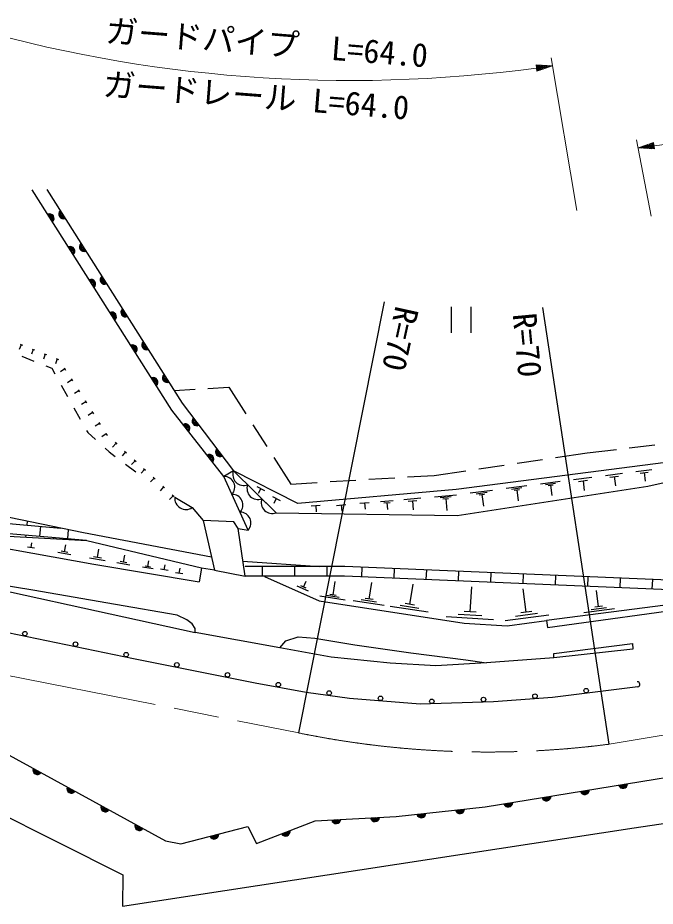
# Model space of a CAD drawing. Units: millimetres, scale not verified. Extents: x 40000 to 680000, y 20000 to 380000.
# Drawn here: x 290053 to 339361, y 264932 to 333669 of the extents above; entities that cross this region are included whole.
import ezdxf
from ezdxf.enums import TextEntityAlignment as Align

# ---------------------------------------------------------------- set-up
doc = ezdxf.new("R2010")
doc.units = ezdxf.units.MM
doc.header["$LTSCALE"] = 1000
doc.linetypes.add('CHAIN', pattern=[18.5, 12, -1.5, 3.5, -1.5])
for name, color, linetype, lineweight in [('M-BGD', 7, 'Continuous', 25), ('M-BMK', 2, 'CHAIN', 13), ('M-BMK-SRVR', 3, 'Continuous', 25), ('M-STR-HTXT', 7, 'Continuous', 13)]:
    doc.layers.add(name, color=color, linetype=linetype, lineweight=lineweight)
doc.styles.add('ＭＳ ゴシック', font='')
doc.styles.get('ＭＳ ゴシック').set_extended_font_data('MS Gothic')

msp = doc.modelspace()

# ---------------------------------------------------------------- linework, layer by layer
at = {"layer": 'M-BGD'}
for p, q in [((323588, 311300), (323588, 309300)), ((325088, 311300), (325088, 309300)), ((290319, 308370), (290173, 307998)), ((290226, 308407), (290412, 308334)), ((291250, 308006), (291104, 307633)), ((291157, 308042), (291343, 307969)), ((290374, 307483), (291302, 307112)), ((292181, 307641), (292035, 307269)), ((292088, 307678), (292274, 307605)), ((293112, 307277), (292967, 306904)), ((293019, 307313), (293205, 307240)), ((292231, 306741), (292678, 306563)), ((293648, 306581), (293755, 306412)), ((292678, 306563), (292932, 306110)), ((293701, 306497), (293364, 306282)), ((293421, 305238), (293910, 304366)), ((294237, 305652), (293900, 305438)), ((294184, 305737), (294291, 305568)), ((294774, 304808), (294436, 304594)), ((294720, 304893), (294827, 304724)), ((302144, 304842), (303767, 304934)), ((304765, 304991), (306387, 305083)), ((306387, 305083), (307700, 303026)), ((295310, 303964), (294972, 303750)), ((295256, 304049), (295363, 303880)), ((294399, 303494), (294888, 302621)), ((295792, 303205), (295900, 303036)), ((295846, 303120), (295508, 302906)), ((296382, 302276), (296045, 302062)), ((296329, 302360), (296436, 302192)), ((308238, 302183), (309313, 300497)), ((295378, 301749), (295470, 301584)), ((295470, 301584), (296069, 301038)), ((296892, 301473), (296555, 301259)), ((296865, 301516), (296920, 301430)), ((296920, 301430), (296991, 301364)), ((297654, 300755), (297384, 300460)), ((297581, 300823), (297728, 300687)), ((337346, 300389), (339331, 300628)), ((296807, 300363), (297110, 300087)), ((297110, 300087), (297583, 299734)), ((298390, 300078), (298120, 299784)), ((298317, 300146), (298464, 300011)), ((331642, 299638), (334097, 299998)), ((334097, 299998), (336353, 300270)), ((298384, 299135), (299185, 298536)), ((299127, 299402), (298856, 299107)), ((299053, 299469), (299200, 299334)), ((309851, 299654), (311164, 297598)), ((325706, 298768), (327685, 299058)), ((328674, 299203), (330653, 299493)), ((299863, 298725), (299593, 298430)), ((299790, 298793), (299937, 298657)), ((306735, 298625), (305998, 298174)), ((306735, 298625), (310038, 295370)), ((322262, 298263), (324716, 298623)), ((335502, 298259), (336831, 298431)), ((337867, 298565), (339106, 298725)), ((338198, 298440), (338818, 298520)), ((338508, 298480), (338593, 297819)), ((300599, 298048), (300329, 297754)), ((300526, 298116), (300673, 297981)), ((311164, 297598), (313219, 297721)), ((314217, 297781), (316214, 297900)), ((317212, 297960), (319208, 298080)), ((320207, 298140), (322262, 298263)), ((330484, 297610), (332002, 297807)), ((330877, 297558), (331636, 297656)), ((333042, 297941), (334464, 298125)), ((333422, 297797), (334133, 297889)), ((333777, 297843), (333876, 297085)), ((335857, 298125), (336521, 298211)), ((336189, 298168), (336281, 297459)), ((301336, 297372), (301065, 297077)), ((301262, 297439), (301409, 297304)), ((308553, 297396), (309140, 297097)), ((308846, 297247), (308646, 296855)), ((325056, 296908), (326779, 297131)), ((325502, 296849), (326364, 296960)), ((327823, 297266), (329442, 297475)), ((328242, 297210), (329051, 297315)), ((328458, 297129), (328863, 297181)), ((328661, 297155), (328772, 296292)), ((331079, 297481), (331459, 297530)), ((331269, 297506), (331374, 296696)), ((302072, 296695), (301801, 296401)), ((301999, 296763), (302146, 296627)), ((309756, 296632), (310342, 296333)), ((310049, 296482), (309849, 296091)), ((318099, 296245), (319083, 296333)), ((319923, 296408), (321220, 296523)), ((320263, 296264), (320911, 296321)), ((320587, 296293), (320649, 295601)), ((322282, 296618), (323983, 296770)), ((322717, 296543), (323568, 296619)), ((322940, 296448), (323365, 296486)), ((323153, 296467), (323234, 295560)), ((325732, 296762), (326163, 296818)), ((325948, 296790), (326066, 295871)), ((312739, 295899), (313455, 295963)), ((313097, 295931), (313139, 295453)), ((314710, 295942), (315425, 296006)), ((315067, 295974), (315110, 295497)), ((316523, 296104), (317238, 296168)), ((316880, 296136), (316923, 295659)), ((318357, 296135), (318849, 296179)), ((318603, 296157), (318650, 295632)), ((278048, 295524), (293380, 294179)), ((281013, 294511), (295364, 293252)), ((290768, 294722), (290741, 294410)), ((291812, 294316), (291746, 293569)), ((292888, 294281), (292883, 294222)), ((290675, 293663), (290658, 293461)), ((293948, 294061), (293888, 293381)), ((291082, 292675), (291147, 293036)), ((292817, 293475), (292805, 293340)), ((293673, 292346), (293771, 292888)), ((294959, 293287), (294953, 293220)), ((291353, 292626), (290811, 292724)), ((294157, 292118), (293139, 292302)), ((293927, 292300), (293418, 292392)), ((296227, 291912), (296335, 292560)), ((296807, 291648), (295592, 291852)), ((296531, 291861), (295923, 291963)), ((298722, 291327), (297708, 291497)), ((298491, 291505), (297984, 291590)), ((298238, 291547), (298328, 292088)), ((300125, 291205), (300199, 291645)), ((313424, 291187), (307469, 291601)), ((300519, 291026), (299695, 291164)), ((300331, 291170), (299919, 291240)), ((301678, 290911), (301097, 291008)), ((301388, 290959), (301453, 291347)), ((302538, 290688), (302603, 291075)), ((304263, 291092), (304085, 290023)), ((305261, 290926), (304263, 291092)), ((315353, 291212), (307638, 291212)), ((308988, 290462), (308988, 291212)), ((311488, 290462), (311488, 291212)), ((313988, 290462), (313988, 291212)), ((340417, 290169), (315353, 291212)), ((316657, 290407), (316688, 291157)), ((319155, 290303), (319186, 291053)), ((321652, 290199), (321684, 290949)), ((324150, 290095), (324181, 290845)), ((302829, 290639), (302247, 290736)), ((315337, 290462), (307638, 290462)), ((312157, 289624), (312362, 290085)), ((340457, 289417), (315337, 290462)), ((326648, 289991), (326679, 290741)), ((329146, 289887), (329177, 290637)), ((331644, 289783), (331675, 290533)), ((334142, 289679), (334173, 290429)), ((336639, 289576), (336671, 290325)), ((339137, 289472), (339168, 290221)), ((312538, 289317), (311674, 289701)), ((312373, 289528), (311941, 289721)), ((314444, 289021), (314605, 290065)), ((317233, 288698), (317430, 289977)), ((320385, 288285), (320625, 289844)), ((325042, 287699), (325167, 289653)), ((329383, 287684), (329145, 289493)), ((315383, 288609), (313425, 288910)), ((314913, 288815), (313934, 288966)), ((314689, 288983), (314199, 289059)), ((317533, 288652), (316934, 288744)), ((334982, 288101), (334816, 289356)), ((318383, 288194), (315985, 288563)), ((317808, 288446), (316609, 288631)), ((321787, 287671), (318864, 288120)), ((321086, 287978), (319624, 288203)), ((320751, 288229), (320020, 288341)), ((343540, 288674), (330963, 287028)), ((335590, 288022), (334414, 287867)), ((335276, 288140), (334687, 288063)), ((326842, 287093), (323179, 287328)), ((325942, 287396), (324110, 287514)), ((325500, 287670), (324584, 287729)), ((331139, 287455), (327746, 287008)), ((330261, 287569), (328565, 287346)), ((329807, 287740), (328959, 287628)), ((336199, 287943), (333847, 287633)), ((310311, 284925), (303764, 286113))]:
    msp.add_line(p, q, dxfattribs=at)
for points in [[(305998, 298174), (301970, 303319), (291169, 320358)], [(292298, 320382), (302778, 303842), (306735, 298625)], [(352764, 301376), (348581, 300354), (323961, 297170), (311722, 296077), (306735, 298625)], [(308543, 296843), (310038, 295370), (324032, 295150), (338778, 297443), (348795, 299665), (350577, 299950), (352936, 300121)], [(307091, 294146), (307875, 294039), (305998, 298174)], [(305028, 291942), (295138, 293813), (288626, 295168), (286297, 295548), (282020, 295928), (277956, 296285)], [(302196, 296582), (303550, 295774), (304382, 294764)], [(71119, 285875), (122259, 289679), (167825, 293339), (181459, 294451), (190178, 294882), (199183, 294953), (213104, 293769), (222684, 292155), (250400, 286683), (274367, 281911), (284234, 279436), (301474, 269982), (302658, 269766), (307860, 271094), (308524, 269784), (313045, 271542), (319324, 271865), (326212, 272619), (353462, 277050), (373824, 279759), (382668, 280961), (391853, 281499)], [(304263, 291092), (295387, 293195), (288840, 293564), (283612, 293623)], [(283612, 293623), (295934, 291389), (304085, 290023)], [(71288, 282735), (91008, 283885), (109271, 285392), (149527, 288585), (163484, 289841), (163484, 289087), (181890, 290774), (191577, 291276), (200762, 291240), (209588, 290487), (219239, 289195), (237574, 285392), (272825, 278198), (283068, 276063), (282960, 274987), (298191, 267372), (298164, 264932), (337729, 271004), (366038, 275202), (371420, 276279), (379457, 276996), (387637, 277785), (397647, 278252)], [(309135, 290443), (313365, 288561), (324570, 286838), (327897, 286624), (330963, 287028)], [(338015, 281913), (331408, 281081), (326845, 280748), (321166, 280558), (315724, 281010), (312373, 281461), (308428, 282198), (298993, 284076), (275063, 289030)], [(330963, 287028), (331034, 286505), (343023, 288157), (343362, 285632)], [(331521, 284141), (326317, 283773), (322396, 283535), (318855, 283725), (314292, 284200), (310311, 284925), (310787, 285472), (311737, 285769), (313032, 285662), (316122, 285163), (320453, 284539), (324724, 283986), (326317, 283773)]]:
    msp.add_lwpolyline(points, dxfattribs=at)
for points in [[(304382, 294764), (305261, 290926), (307638, 290462), (307091, 294146), (306758, 294669)], [(303764, 286113), (303764, 286410), (303538, 286773), (303134, 287094), (302380, 287438), (297615, 288270), (291228, 289393), (281907, 290908)], [(331521, 284497), (337593, 285258), (337640, 284818), (331521, 284141)]]:
    msp.add_lwpolyline(points, close=True, dxfattribs=at)
for centre in [(290604, 286017), (294521, 285206), (298438, 284395), (302358, 283610), (306281, 282829), (310206, 282070), (314142, 281425), (318109, 281013), (330056, 281183), (334021, 281612), (322075, 280789), (326073, 280923)]:
    msp.add_circle(centre, 175, dxfattribs=at)
for centre, radius, start, end in [((292508, 318144), 354, 311.16766, 113.57284), ((292508, 318144), 283, 313.3917, 111.3488), ((292508, 318144), 212, 317.13803, 107.60248), ((292508, 318144), 142, 324.84976, 99.89075), ((293569, 318476), 354, 131.1566, 293.56178), ((293569, 318476), 283, 133.38064, 291.33774), ((293569, 318476), 212, 137.12697, 287.59142), ((293569, 318476), 142, 144.8387, 279.87969), ((293569, 318476), 100, 155.15636, 269.56202), ((292508, 318144), 100, 335.16742, 89.57308), ((295175, 315942), 354, 131.1566, 293.56178), ((294114, 315610), 354, 311.16766, 113.57284), ((294114, 315610), 283, 313.3917, 111.3488), ((294114, 315610), 212, 317.13803, 107.60248), ((294114, 315610), 142, 324.84976, 99.89075), ((294114, 315610), 100, 335.16742, 89.57308), ((295175, 315942), 283, 133.38064, 291.33774), ((295175, 315942), 212, 137.12697, 287.59142), ((295175, 315942), 142, 144.8387, 279.87969), ((295175, 315942), 100, 155.15636, 269.56202), ((296781, 313408), 354, 131.1566, 293.56178), ((296781, 313408), 283, 133.38064, 291.33774), ((296781, 313408), 212, 137.12697, 287.59142), ((296781, 313408), 142, 144.8387, 279.87969), ((296781, 313408), 100, 155.15636, 269.56202), ((295721, 313076), 354, 311.16766, 113.57284), ((295721, 313076), 283, 313.3917, 111.3488), ((295721, 313076), 212, 317.13803, 107.60248), ((295721, 313076), 142, 324.84976, 99.89075), ((295721, 313076), 100, 335.16742, 89.57308), ((297327, 310543), 354, 311.16766, 113.57284), ((297327, 310543), 283, 313.3917, 111.3488), ((297327, 310543), 212, 317.13803, 107.60248), ((298386, 310874), 354, 131.1566, 293.56178), ((298386, 310874), 283, 133.38064, 291.33774), ((298386, 310874), 212, 137.12697, 287.59142), ((298386, 310874), 142, 144.8387, 279.87969), ((298386, 310874), 100, 155.15636, 269.56202), ((297327, 310543), 142, 324.84976, 99.89075), ((297327, 310543), 100, 335.16742, 89.57308), ((298933, 308009), 354, 311.16766, 113.57284), ((298933, 308009), 283, 313.3917, 111.3488), ((298933, 308009), 212, 317.13803, 107.60248), ((298933, 308009), 142, 324.84976, 99.89075), ((298933, 308009), 100, 335.16742, 89.57308), ((299992, 308340), 354, 131.1566, 293.56178), ((299992, 308340), 283, 133.38064, 291.33774), ((299992, 308340), 212, 137.12697, 287.59142), ((299992, 308340), 142, 144.8387, 279.87969), ((299992, 308340), 100, 155.15636, 269.56202), ((301598, 305805), 354, 131.1566, 293.56178), ((301598, 305805), 283, 133.38064, 291.33774), ((301598, 305805), 212, 137.12697, 287.59142), ((301598, 305805), 142, 144.8387, 279.87969), ((300539, 305475), 354, 311.16766, 113.57284), ((300539, 305475), 283, 313.3917, 111.3488), ((300539, 305475), 212, 317.13803, 107.60248), ((300539, 305475), 142, 324.84976, 99.89075), ((300539, 305475), 100, 335.16742, 89.57308), ((301598, 305805), 100, 155.15636, 269.56202), ((303893, 302461), 354, 135.97926, 298.38444), ((303893, 302461), 283, 138.2033, 296.1604), ((303893, 302461), 212, 141.94963, 292.41407), ((303893, 302461), 142, 149.66136, 284.70234), ((303893, 302461), 100, 159.97902, 274.38468), ((303017, 301894), 354, 316.85516, 119.26033), ((303017, 301894), 283, 319.07919, 117.0363), ((303017, 301894), 212, 322.82552, 113.28997), ((303017, 301894), 142, 330.53725, 105.57824), ((303017, 301894), 100, 340.85491, 95.26058), ((304866, 299532), 354, 316.85516, 119.26033), ((304866, 299532), 283, 319.07919, 117.0363), ((304866, 299532), 212, 322.82552, 113.28997), ((305706, 300071), 354, 135.97926, 298.38444), ((305706, 300071), 283, 138.2033, 296.1604), ((305706, 300071), 212, 141.94963, 292.41407), ((305706, 300071), 142, 149.66136, 284.70234), ((305706, 300071), 100, 159.97902, 274.38468), ((304866, 299532), 142, 330.53725, 105.57824), ((304866, 299532), 100, 340.85491, 95.26058), ((307529, 298330), 848, 159.62363, 291.20673), ((306017, 297351), 823, 317.52094, 91.31734), ((308630, 297245), 848, 159.62363, 291.20673), ((303063, 296497), 872, 174.43389, 303.93469), ((306643, 295973), 823, 317.52094, 91.31734), ((309731, 296160), 848, 159.62363, 291.20673), ((307269, 294595), 823, 317.52094, 91.31734), ((337991, 282099), 188, 277.17574, 97.17574), ((291565, 275478), 354, 160.05762, 322.46279), ((291565, 275478), 283, 162.28165, 320.23876), ((291565, 275478), 212, 166.02798, 316.49243), ((291565, 275478), 142, 173.73971, 308.7807), ((291565, 275478), 100, 184.05737, 298.46304), ((336868, 274406), 354, 198.03327, 0.43845), ((336868, 274406), 283, 200.25731, 358.21441), ((336868, 274406), 212, 204.00363, 354.46808), ((336868, 274406), 142, 211.71536, 346.75635), ((336868, 274406), 100, 222.03303, 336.43869), ((294195, 274035), 354, 160.05762, 322.46279), ((294195, 274035), 283, 162.28165, 320.23876), ((294195, 274035), 212, 166.02798, 316.49243), ((294195, 274035), 142, 173.73971, 308.7807), ((294195, 274035), 100, 184.05737, 298.46304), ((333906, 273925), 354, 198.03327, 0.43845), ((333906, 273925), 283, 200.25731, 358.21441), ((333906, 273925), 212, 204.00363, 354.46808), ((333906, 273925), 142, 211.71536, 346.75635), ((333906, 273925), 100, 222.03303, 336.43869), ((327984, 272962), 354, 198.03327, 0.43845), ((327984, 272962), 283, 200.25731, 358.21441), ((327984, 272962), 212, 204.00363, 354.46808), ((327984, 272962), 142, 211.71536, 346.75635), ((327984, 272962), 100, 222.03303, 336.43869), ((330945, 273443), 354, 198.03327, 0.43845), ((330945, 273443), 283, 200.25731, 358.21441), ((330945, 273443), 212, 204.00363, 354.46808), ((330945, 273443), 142, 211.71536, 346.75635), ((330945, 273443), 100, 222.03303, 336.43869), ((296826, 272593), 354, 160.05762, 322.46279), ((296826, 272593), 283, 162.28165, 320.23876), ((296826, 272593), 212, 166.02798, 316.49243), ((296826, 272593), 142, 173.73971, 308.7807), ((296826, 272593), 100, 184.05737, 298.46304), ((324253, 272459), 354, 195.03933, 357.4445), ((324253, 272459), 283, 197.26336, 355.22046), ((324253, 272459), 212, 201.00969, 351.47414), ((324253, 272459), 142, 208.72142, 343.76241), ((324253, 272459), 100, 219.03908, 333.44475), ((314683, 271681), 354, 191.74146, 354.14664), ((314683, 271681), 283, 193.9655, 351.9226), ((314683, 271681), 212, 197.71182, 348.17627), ((314683, 271681), 142, 205.42355, 340.46454), ((314683, 271681), 100, 215.74121, 330.14688), ((317679, 271835), 354, 191.74146, 354.14664), ((317679, 271835), 283, 193.9655, 351.9226), ((317679, 271835), 212, 197.71182, 348.17627), ((317679, 271835), 142, 205.42355, 340.46454), ((317679, 271835), 100, 215.74121, 330.14688), ((321271, 272133), 354, 195.03933, 357.4445), ((321271, 272133), 283, 197.26336, 355.22046), ((321271, 272133), 212, 201.00969, 351.47414), ((321271, 272133), 142, 208.72142, 343.76241), ((321271, 272133), 100, 219.03908, 333.44475), ((299456, 271150), 354, 160.05762, 322.46279), ((299456, 271150), 283, 162.28165, 320.23876), ((299456, 271150), 212, 166.02798, 316.49243), ((299456, 271150), 142, 173.73971, 308.7807), ((299456, 271150), 100, 184.05737, 298.46304), ((305246, 270483), 354, 203.11224, 5.51742), ((305246, 270483), 283, 205.33628, 3.29338), ((305246, 270483), 212, 209.0826, 359.54705), ((305246, 270483), 142, 216.79433, 351.83532), ((305246, 270483), 100, 227.112, 341.51766), ((310765, 270714), 354, 210.04792, 12.45309), ((310765, 270714), 283, 212.27196, 10.22906), ((310765, 270714), 212, 216.01828, 6.48273), ((310765, 270714), 142, 223.73001, 358.771), ((310765, 270714), 100, 234.04767, 348.45334)]:
    msp.add_arc(centre, radius, start, end, dxfattribs=at)
at = {"layer": 'M-BMK'}
for p, q in [((270758, 286452), (311781, 278338)), ((335804, 277468), (367951, 282795))]:
    msp.add_line(p, q, dxfattribs=at)
msp.add_arc((326406, 350072), 73210, 258.47633, 277.37545, dxfattribs=at)
at = {"layer": 'M-BMK-SRVR'}
for p, q in [((311781, 278338), (318409, 311691)), ((335804, 277468), (330679, 311260))]:
    msp.add_line(p, q, dxfattribs=at)
at = {"layer": 'M-STR-HTXT'}
for p, q in [((331413, 329953), (330140, 330019)), ((330140, 330019), (330212, 329525)), ((330394, 330006), (330147, 329970)), ((330154, 329920), (330649, 329993)), ((330903, 329980), (330161, 329871)), ((330169, 329821), (331158, 329966)), ((331413, 329953), (330176, 329772)), ((331413, 329953), (330212, 329525)), ((333293, 318762), (331307, 330581)), ((330183, 329722), (331173, 329867)), ((330932, 329782), (330190, 329673)), ((330198, 329623), (330692, 329696)), ((330452, 329610), (330205, 329574)), ((339057, 318311), (337909, 324231)), ((338029, 323609), (339236, 324020)), ((338029, 323609), (339269, 323773)), ((339262, 323822), (338271, 323691)), ((338512, 323773), (339256, 323872)), ((339249, 323921), (338753, 323856)), ((338995, 323938), (339242, 323971)), ((339301, 323525), (339236, 324020)), ((338029, 323609), (339301, 323525)), ((339275, 323723), (338284, 323592)), ((338538, 323575), (339282, 323673)), ((339288, 323624), (338793, 323558)), ((339047, 323541), (339295, 323574))]:
    msp.add_line(p, q, dxfattribs=at)
for centre, radius, start, end in [((315783, 436628), 107814, 253.66537, 277.67114), ((388586, -58903), 385839, 88.60744, 97.34357)]:
    msp.add_arc(centre, radius, start, end, dxfattribs=at)

# ---------------------------------------------------------------- texts
at = {"layer": 'M-BMK-SRVR', "style": 'ＭＳ ゴシック'}
for rotation, p in [(257.603, (320185, 311260)), (275.299, (329244, 310830))]:
    msp.add_text('R=70', height=1833, rotation=rotation, dxfattribs=at).set_placement(p, align=Align.MIDDLE_LEFT)
at = {"layer": 'M-STR-HTXT', "style": 'ＭＳ ゴシック'}
for s, p in [('ガードパイプ  L=64.0', (309206, 330258)), ('ガードレール L=64.0', (308380, 326168))]:
    msp.add_text(s, height=1833, rotation=355.511, dxfattribs=at).set_placement(p, align=Align.BOTTOM_CENTER)

doc.saveas('drawing.dxf')
